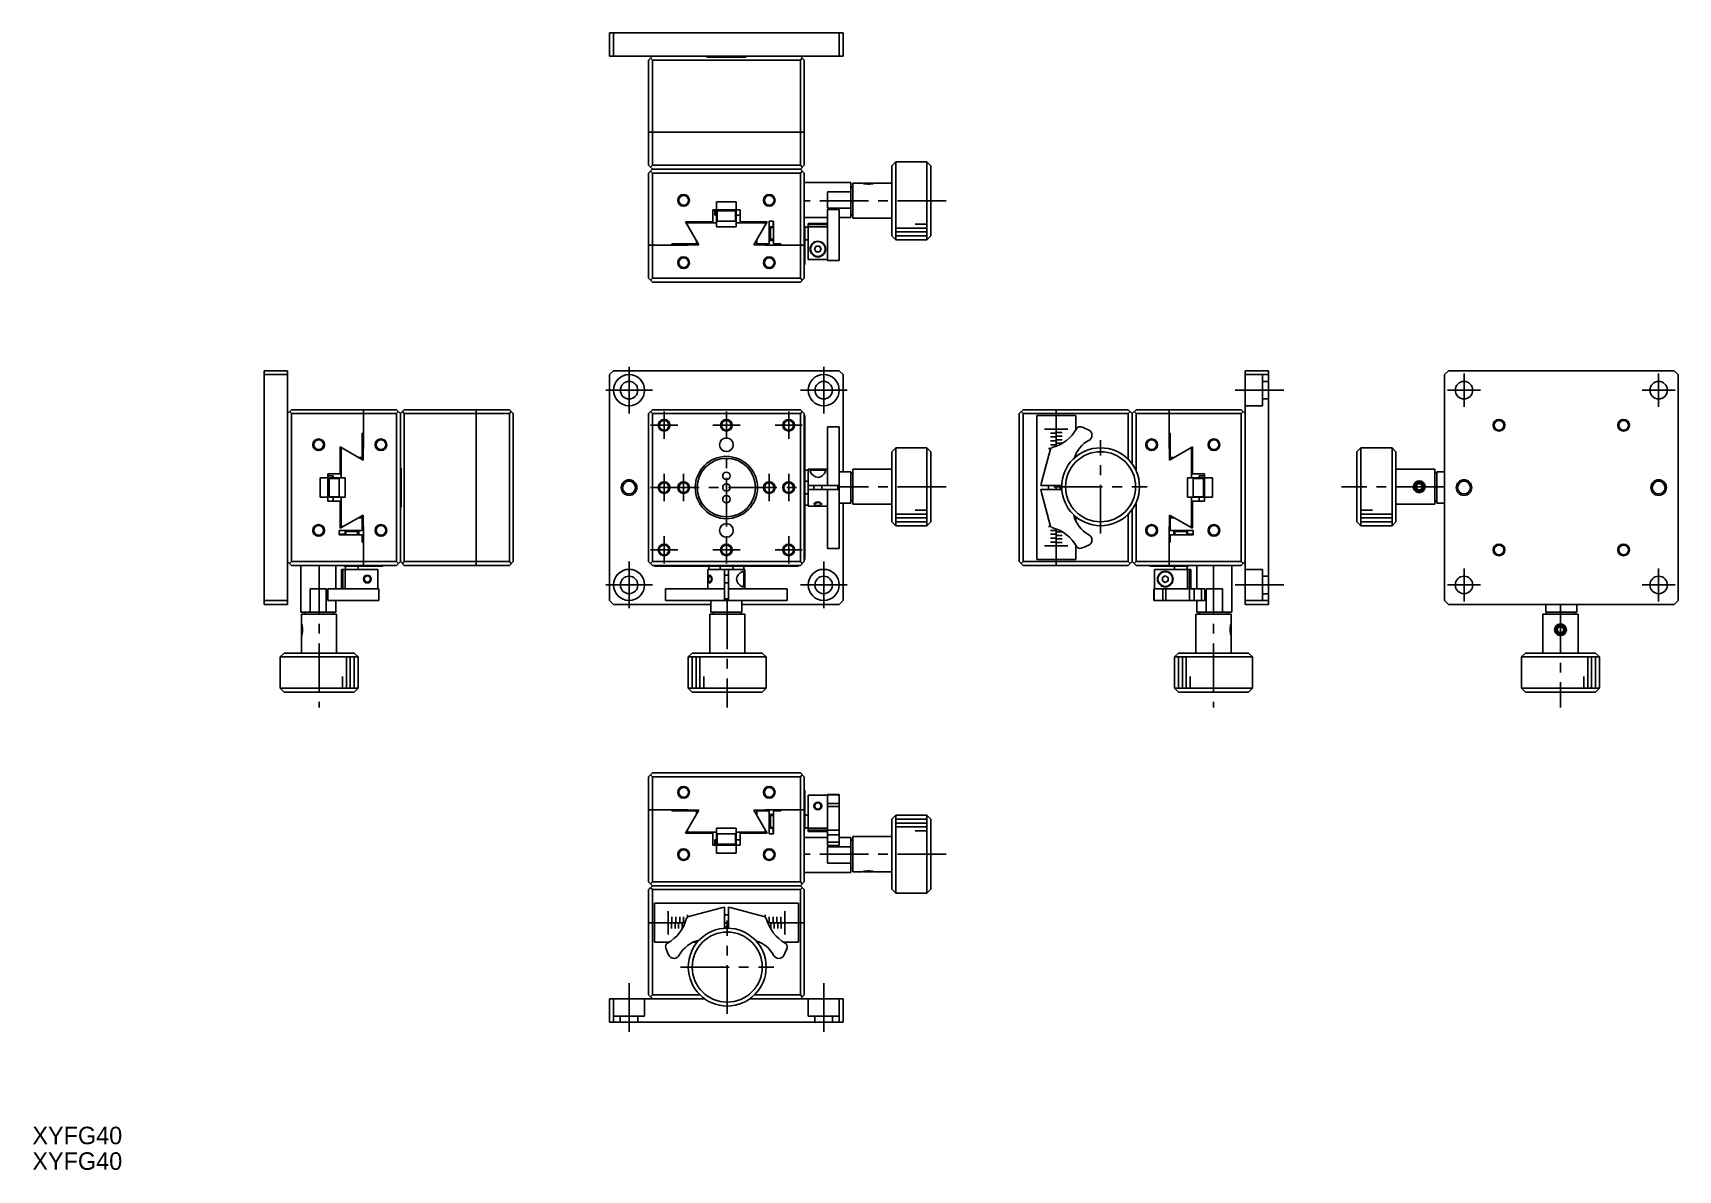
# Model space of a CAD drawing. Extents: x -31 to 391, y -16 to 276.
import ezdxf

# ---------------------------------------------------------------- set-up
doc = ezdxf.new("R2010")
doc.units = 0
doc.header["$LTSCALE"] = 10
doc.linetypes.add('CENTER', pattern=[2, 1.25, -0.25, 0.25, -0.25])
doc.linetypes.add('DASHED', pattern=[3.5, 2, -1.5])
doc.layers.get('0').update_dxf_attribs({"linetype": 'CONTINUOUS'})
doc.layers.add('CENTER', color=1, linetype='CENTER')
doc.styles.get("Standard").update_dxf_attribs({"font": 'FGP教科書体NT-M'})

msp = doc.modelspace()

# ---------------------------------------------------------------- linework, layer by layer
at = {"color": 7, "linetype": 'CONTINUOUS'}
for p, q in [((116.75, 270), (116.75, 276)), ((116.75, 276), (176.75, 276)), ((117.75, 276), (117.75, 270)), ((175.75, 270), (175.75, 276)), ((176.75, 276), (176.75, 270)), ((176.75, 270), (116.75, 270)), ((126.75, 269), (127.75, 270)), ((126.75, 242), (126.75, 269)), ((127.25, 269.5), (127.75, 269)), ((165.75, 269), (127.75, 269)), ((127.75, 269), (127.75, 242)), ((141.75, 269.8), (141.75, 270)), ((151.75, 269.8), (141.75, 269.8)), ((151.75, 270), (151.75, 269.8)), ((165.75, 270), (166.75, 269)), ((165.75, 269), (166.25, 269.5)), ((165.75, 242), (165.75, 269)), ((166.75, 269), (166.75, 242)), ((166.75, 250.5), (126.75, 250.5)), ((127.75, 241), (126.75, 242)), ((126.75, 240), (127.75, 241)), ((127.75, 242), (127.25, 241.5)), ((127.75, 242), (165.75, 242)), ((165.75, 241), (127.75, 241)), ((166.25, 241.5), (165.75, 242)), ((166.75, 242), (165.75, 241)), ((165.75, 241), (166.75, 240)), ((190.25, 242.887868), (189.25, 241.887868)), ((189.25, 223.887868), (189.25, 241.887868)), ((190.25, 242.887868), (190.25, 222.887868)), ((198.25, 242.887868), (190.25, 242.887868)), ((198.25, 222.887868), (198.25, 242.887868)), ((199.25, 241.887868), (198.25, 242.887868)), ((199.25, 241.887868), (199.25, 223.887868)), ((126.75, 213), (126.75, 240)), ((127.25, 240.5), (127.75, 240)), ((165.75, 240), (127.75, 240)), ((127.75, 240), (127.75, 213)), ((165.75, 240), (166.25, 240.5)), ((165.75, 213), (165.75, 240)), ((166.75, 240), (166.75, 213)), ((178.75, 237.6), (166.75, 237.6)), ((178.75, 237.6), (178.75, 228.6)), ((181.750005, 237.387868), (179.25, 237.387868)), ((179.25, 228.387868), (179.25, 237.387868)), ((182.181988, 237.262873), (181.750005, 237.387868)), ((182, 237.387868), (182.197289, 237.337104)), ((182.25, 237.387868), (182.164326, 237.345031)), ((183.000567, 237.137836), (182.181988, 237.262873)), ((182.197289, 237.337104), (182.577008, 237.262844)), ((184.25, 237.387868), (182.25, 237.387868)), ((183.25, 237.13051), (183.000567, 237.137836)), ((183.501491, 237.137868), (183.001321, 237.137868)), ((183.501492, 237.137958), (183.25, 237.13051)), ((184.317999, 237.262869), (183.501492, 237.137958)), ((183.922947, 237.262837), (184.5, 237.387868)), ((184.33568, 237.345028), (184.25, 237.387868)), ((184.749995, 237.387868), (184.317999, 237.262869)), ((189.25, 237.387868), (184.749995, 237.387868)), ((144.25, 232.6), (149.25, 232.6)), ((144.25, 230.6), (144.25, 232.6)), ((149.25, 230.6), (149.25, 232.6)), ((172.75, 235.161553), (178.75, 235.161553)), ((172.75, 231.038447), (172.75, 235.161553)), ((179.25, 236.487868), (178.75, 236.487868)), ((143.25, 227.5), (143.25, 230.6)), ((150.25, 230.6), (143.25, 230.6)), ((143.75, 230.6), (143.75, 229.237868)), ((143.75, 229.237868), (144.25, 229.237868)), ((144.25, 226.2), (144.25, 230.3)), ((144.25, 230.3), (149.25, 230.3)), ((144.4, 230.3), (144.4, 227.7)), ((149.1, 227.7), (149.1, 230.3)), ((149.25, 230.3), (149.25, 226.2)), ((149.25, 229.237868), (150.25, 229.237868)), ((150.25, 230.6), (150.25, 227.5)), ((166.75, 228.6), (172.75, 228.6)), ((178.75, 231.038447), (172.75, 231.038447)), ((175.75, 230.664), (172.75, 230.664)), ((172.75, 217.525063), (172.75, 230.664)), ((175.75, 217.525063), (175.75, 230.664)), ((175.75, 228.6), (178.75, 228.6)), ((178.75, 229.287868), (179.25, 229.287868)), ((179.25, 228.387868), (189.25, 228.387868)), ((136.285898, 227.5), (143.25, 227.5)), ((139.692297, 221.599945), (136.285898, 227.5)), ((136.75, 227.2), (136.75, 226.696372)), ((144.25, 227.2), (136.75, 227.2)), ((149.25, 227.7), (144.25, 227.7)), ((149.25, 226.2), (144.25, 226.2)), ((156.75, 227.2), (149.25, 227.2)), ((150.25, 227.5), (157.214102, 227.5)), ((157.214102, 227.5), (153.807703, 221.599945)), ((156.75, 226.696372), (156.75, 227.2)), ((157.75, 227.7), (158.85, 227.7)), ((157.75, 221.8), (157.75, 227.7)), ((157.75, 226.2), (158.75, 226.2)), ((158.05, 226), (157.75, 225.7)), ((158.05, 226), (158.05, 223)), ((158.849981, 226), (158.05, 226)), ((158.75, 227.7), (158.75, 226)), ((158.85, 227.7), (158.85, 221.8)), ((166.75, 226.5), (166.9, 226.5)), ((166.9, 226.5), (166.9, 216.5)), ((167.75, 226.121), (166.9, 226.121)), ((172.75, 227.1), (167.75, 227.1)), ((167.75, 217.776389), (167.75, 227.1)), ((167.75, 226.76624), (172.75, 226.76624)), ((167.75, 226.2229), (172.75, 226.2229)), ((126.75, 221.5), (136.75, 221.5)), ((132.75, 221.8), (139.05, 221.8)), ((132.75, 221.5), (132.75, 221.8)), ((136.75, 221.6), (136.75, 221.5)), ((139.692392, 221.6), (136.75, 221.6)), ((139.05, 221.8), (139.05, 222.712436)), ((156.75, 221.6), (153.807608, 221.6)), ((154.55, 222.885641), (154.55, 221.8)), ((154.55, 221.8), (157.75, 221.8)), ((156.75, 221.5), (156.75, 221.6)), ((166.9, 221.5), (156.75, 221.5)), ((157.75, 223.3), (158.05, 223)), ((157.75, 222.7), (158.75, 222.7)), ((158.05, 223), (158.849981, 223)), ((158.75, 223), (158.75, 222.7)), ((158.85, 221.8), (160.75, 221.8)), ((160.75, 221.8), (160.75, 221.5)), ((166.9, 222.879), (167.75, 222.879)), ((169.383975, 220.5), (169.816987, 221.25)), ((169.816987, 219.75), (169.383975, 220.5)), ((169.816987, 221.25), (170.683013, 221.25)), ((170.683013, 221.25), (171.116025, 220.5)), ((171.116025, 220.5), (170.683013, 219.75)), ((189.25, 223.887868), (190.25, 222.887868)), ((190.25, 222.887868), (198.25, 222.887868)), ((198.25, 222.887868), (199.25, 223.887868)), ((166.75, 216.5), (166.9, 216.5)), ((172.75, 217.776389), (167.75, 217.776389)), ((170.683013, 219.75), (169.816987, 219.75)), ((172.75, 217.525063), (175.75, 217.525063)), ((127.75, 212), (126.75, 213)), ((127.75, 213), (127.25, 212.5)), ((127.75, 213), (165.75, 213)), ((165.75, 212), (127.75, 212)), ((166.25, 212.5), (165.75, 213)), ((166.75, 213), (165.75, 212)), ((28, 189.25), (34, 189.25)), ((28, 129.25), (28, 189.25)), ((34, 188.25), (28, 188.25)), ((34, 189.25), (34, 129.25)), ((117.75, 189.25), (116.75, 188.25)), ((116.75, 130.25), (116.75, 188.25)), ((117.75, 189.25), (175.75, 189.25)), ((176.75, 188.25), (175.75, 189.25)), ((176.75, 188.25), (176.75, 163.25)), ((280, 189.25), (286, 189.25)), ((280, 129.25), (280, 189.25)), ((286, 188.25), (280, 188.25)), ((286, 189.25), (286, 129.25)), ((332.25, 189.25), (331.25, 188.25)), ((331.25, 130.25), (331.25, 188.25)), ((332.25, 189.25), (390.25, 189.25)), ((391.25, 188.25), (390.25, 189.25)), ((391.25, 188.25), (391.25, 130.25)), ((35, 179.25), (34, 178.25)), ((35, 178.25), (34.5, 178.75)), ((35, 179.25), (62, 179.25)), ((35, 178.25), (35, 140.25)), ((62, 178.25), (35, 178.25)), ((53.5, 179.25), (53.5, 169.25)), ((62, 179.25), (63, 178.25)), ((62.5, 178.75), (62, 178.25)), ((62, 140.25), (62, 178.25)), ((63, 178.25), (64, 179.25)), ((63, 178.25), (63, 140.25)), ((64, 178.25), (63.5, 178.75)), ((64, 179.25), (91, 179.25)), ((64, 178.25), (64, 140.25)), ((91, 178.25), (64, 178.25)), ((82.5, 179.25), (82.5, 139.25)), ((91, 179.25), (92, 178.25)), ((91.5, 178.75), (91, 178.25)), ((91, 140.25), (91, 178.25)), ((92, 178.25), (92, 140.25)), ((127.75, 179.25), (126.75, 178.25)), ((126.75, 140.25), (126.75, 178.25)), ((127.75, 178.25), (127.25, 178.75)), ((127.75, 179.25), (165.75, 179.25)), ((165.75, 178.25), (127.75, 178.25)), ((127.75, 178.25), (127.75, 140.25)), ((166.75, 178.25), (165.75, 179.25)), ((166.25, 178.75), (165.75, 178.25)), ((165.75, 140.25), (165.75, 178.25)), ((166.75, 178.25), (166.75, 140.25)), ((166.75, 177.75), (166.9, 177.75)), ((166.9, 177.75), (166.9, 140.75)), ((223, 179.25), (222, 178.25)), ((222, 140.25), (222, 178.25)), ((223, 178.25), (222.5, 178.75)), ((223, 179.25), (250, 179.25)), ((223, 178.25), (223, 140.25)), ((250, 178.25), (223, 178.25)), ((226.5, 177.75), (226.5, 140.75)), ((236.5, 177.75), (226.5, 177.75)), ((231.5, 179.25), (231.5, 177.76)), ((231.5, 169.882503), (231.5, 177.75)), ((236.5, 177.75), (236.5, 173.982173)), ((251, 178.25), (250, 179.25)), ((250.5, 178.75), (250, 178.25)), ((250, 166.491896), (250, 178.25)), ((251, 178.25), (252, 179.25)), ((251, 178.25), (251, 165.309637)), ((252, 178.25), (251.5, 178.75)), ((252, 179.25), (279, 179.25)), ((252, 178.25), (252, 163.581483)), ((279, 178.25), (252, 178.25)), ((260.5, 169.25), (260.5, 179.25)), ((279, 179.25), (280, 178.25)), ((279.5, 178.75), (279, 178.25)), ((279, 140.25), (279, 178.25)), ((175.75, 174.885761), (172.75, 174.885761)), ((172.75, 159.75), (172.75, 174.885761)), ((175.75, 143.614239), (175.75, 174.885761)), ((47.5, 162.75), (47.5, 169.714102)), ((47.5, 169.714102), (53.400055, 166.307703)), ((47.8, 169.25), (47.8, 161.75)), ((48.303628, 169.25), (47.8, 169.25)), ((53.2, 173.25), (53.5, 173.25)), ((53.2, 166.95), (53.2, 173.25)), ((53.4, 169.25), (53.4, 166.307608)), ((53.5, 169.25), (53.4, 169.25)), ((190.25, 169.462132), (189.25, 168.462132)), ((198.25, 169.462132), (190.25, 169.462132)), ((190.25, 169.462132), (190.25, 149.462132)), ((198.25, 149.462132), (198.25, 169.462132)), ((199.25, 168.462132), (198.25, 169.462132)), ((260.5, 173.25), (260.8, 173.25)), ((260.6, 169.25), (260.5, 169.25)), ((260.599945, 166.307703), (266.5, 169.714102)), ((260.6, 166.307608), (260.6, 169.25)), ((260.8, 173.25), (260.8, 166.95)), ((266.2, 169.25), (265.696372, 169.25)), ((266.2, 161.75), (266.2, 169.25)), ((266.5, 169.714102), (266.5, 162.75)), ((309.75, 169.462132), (308.75, 168.462132)), ((317.75, 169.462132), (309.75, 169.462132)), ((309.75, 169.462132), (309.75, 149.462132)), ((317.75, 149.462132), (317.75, 169.462132)), ((318.75, 168.462132), (317.75, 169.462132)), ((52.287564, 166.95), (53.2, 166.95)), ((189.25, 150.462132), (189.25, 168.462132)), ((199.25, 168.462132), (199.25, 150.462132)), ((227.670371, 160.544095), (229.906799, 168.890559)), ((236.5, 167.788841), (236.5, 167.15597)), ((260.8, 166.95), (261.712436, 166.95)), ((308.75, 150.462132), (308.75, 168.462132)), ((318.75, 168.462132), (318.75, 150.462132)), ((42.4, 156.75), (42.4, 161.75)), ((44.4, 161.75), (42.4, 161.75)), ((44.4, 162.75), (47.5, 162.75)), ((44.4, 162.75), (44.4, 155.75)), ((45.762132, 162.25), (44.4, 162.25)), ((44.7, 161.75), (48.8, 161.75)), ((44.7, 156.75), (44.7, 161.75)), ((47.3, 161.6), (44.7, 161.6)), ((45.762132, 161.75), (45.762132, 162.25)), ((47.3, 161.75), (47.3, 156.75)), ((48.8, 161.75), (48.8, 156.75)), ((63, 164.25), (63.2, 164.25)), ((63.2, 164.25), (63.2, 154.25)), ((167.75, 163.75), (166.9, 163.75)), ((167.75, 160.871), (166.9, 160.871)), ((172.75, 164), (167.75, 164)), ((167.75, 164), (167.75, 154.5)), ((168.25, 163.55839), (168.316047, 163.760166)), ((168.261044, 163.454625), (168.25, 163.55839)), ((168.28929, 163.35233), (168.261044, 163.454625)), ((168.316047, 163.760166), (168.395772, 163.832455)), ((172.15, 163.75), (168.35, 163.75)), ((168.35, 163.75), (168.35, 163.210346)), ((168.395772, 163.832455), (168.510253, 163.890615)), ((171.906116, 163.918015), (172.026887, 163.87511)), ((172.026887, 163.87511), (172.123501, 163.818621)), ((172.123501, 163.818621), (172.178679, 163.766597)), ((172.15, 163.209107), (172.15, 163.75)), ((172.178679, 163.766597), (172.25, 163.558422)), ((172.231247, 163.42074), (172.198495, 163.318822)), ((172.25, 163.558422), (172.231247, 163.42074)), ((178.75, 163.25), (175.75, 163.25)), ((178.75, 163.25), (178.75, 155.25)), ((179.25, 163.062132), (178.75, 163.062132)), ((179.25, 154.962132), (179.25, 163.962132)), ((189.25, 163.962132), (179.25, 163.962132)), ((265.2, 156.75), (265.2, 161.75)), ((265.2, 161.75), (269.3, 161.75)), ((266.5, 162.75), (269.6, 162.75)), ((266.7, 156.75), (266.7, 161.75)), ((269.3, 161.6), (266.7, 161.6)), ((268.237868, 162.25), (268.237868, 161.75)), ((269.6, 162.25), (268.237868, 162.25)), ((269.3, 161.75), (269.3, 156.75)), ((269.6, 155.75), (269.6, 162.75)), ((269.6, 161.75), (271.6, 161.75)), ((271.6, 161.75), (271.6, 156.75)), ((328.75, 163.962132), (318.75, 163.962132)), ((328.75, 163.962132), (328.75, 154.962132)), ((329.25, 163.062132), (328.75, 163.062132)), ((331.25, 163.25), (329.25, 163.25)), ((329.25, 155.25), (329.25, 163.25)), ((44.4, 156.75), (42.4, 156.75)), ((44.7, 156.9), (47.3, 156.9)), ((48.8, 156.75), (44.7, 156.75)), ((45.762132, 155.75), (45.762132, 156.75)), ((47.8, 156.75), (47.8, 149.25)), ((166.9, 157.629), (167.75, 157.629)), ((175.75, 159.75), (167.75, 159.75)), ((167.75, 158.75), (175.75, 158.75)), ((169.25, 159.75), (169.25, 158.750019)), ((171.25, 158.750019), (171.25, 159.75)), ((172.75, 143.614239), (172.75, 158.75)), ((175.346874, 158.75), (175.346874, 159.75)), ((232.822949, 159.75), (227.525063, 159.75)), ((227.525063, 158.75), (232.822949, 158.75)), ((229.906799, 149.609441), (227.670371, 157.955905)), ((229.5, 159.75), (229.5, 158.750019)), ((231.5, 158.750019), (231.5, 159.75)), ((269.3, 156.75), (265.2, 156.75)), ((266.2, 149.25), (266.2, 156.75)), ((266.7, 156.9), (269.3, 156.9)), ((268.237868, 156.75), (268.237868, 155.75)), ((269.6, 156.75), (271.6, 156.75)), ((323.500107, 159.478155), (323.500024, 159.469817)), ((323.500024, 159.469817), (323.507518, 159.325244)), ((323.502333, 159.538474), (323.500107, 159.478155)), ((323.506493, 159.589367), (323.502333, 159.538474)), ((323.512724, 159.640032), (323.506493, 159.589367)), ((323.519966, 159.684646), (323.512724, 159.640032)), ((323.528813, 159.728964), (323.519966, 159.684646)), ((323.539246, 159.772895), (323.528813, 159.728964)), ((323.553613, 159.824284), (323.539246, 159.772895)), ((323.570154, 159.874998), (323.553613, 159.824284)), ((323.588817, 159.924899), (323.570154, 159.874998)), ((323.605719, 159.965241), (323.588817, 159.924899)), ((323.624015, 160.004953), (323.605719, 159.965241)), ((323.643667, 160.043963), (323.624015, 160.004953)), ((323.665157, 160.08311), (323.643667, 160.043963)), ((323.688024, 160.121454), (323.665157, 160.08311)), ((323.712223, 160.158924), (323.688024, 160.121454)), ((323.747735, 160.209097), (323.712223, 160.158924)), ((323.785671, 160.257469), (323.747735, 160.209097)), ((323.825895, 160.303874), (323.785671, 160.257469)), ((323.84083, 160.319984), (323.825895, 160.303874)), ((324.323797, 160.216023), (323.88401, 159.469975)), ((323.88401, 159.469975), (324.310213, 158.716084)), ((325.176203, 158.708241), (324.310213, 158.716084)), ((324.323797, 160.216023), (325.189787, 160.20818)), ((325.61599, 159.454289), (325.176203, 158.708241)), ((325.189787, 160.20818), (325.61599, 159.454289)), ((325.998385, 159.39861), (326, 159.462132)), ((326, 159.462132), (325.99859, 159.521478)), ((47.5, 155.75), (44.4, 155.75)), ((47.5, 148.785898), (47.5, 155.75)), ((53.400055, 152.192297), (47.5, 148.785898)), ((53.4, 152.192392), (53.4, 149.25)), ((63.2, 154.25), (63, 154.25)), ((166.9, 154.75), (167.75, 154.75)), ((167.75, 154.5), (172.75, 154.5)), ((169.250005, 154.941578), (169.273241, 155.047557)), ((169.273241, 155.047557), (169.340104, 155.159625)), ((169.340104, 155.159625), (169.417138, 155.244709)), ((169.417138, 155.244709), (169.515636, 155.327398)), ((169.477898, 155.045114), (169.45, 154.941588)), ((169.45, 154.941588), (169.488627, 154.836057)), ((169.535959, 155.12817), (169.477898, 155.045114)), ((169.488627, 154.836057), (169.568465, 154.770854)), ((169.515636, 155.327398), (169.622149, 155.397229)), ((169.623693, 155.209714), (169.535959, 155.12817)), ((169.568465, 154.770854), (169.66695, 154.727509)), ((169.622149, 155.397229), (169.745085, 155.459874)), ((169.708356, 155.267423), (169.623693, 155.209714)), ((170.554759, 155.369694), (170.430602, 155.397987)), ((170.654689, 155.335132), (170.554759, 155.369694)), ((170.75156, 155.290005), (170.654689, 155.335132)), ((170.86428, 155.218889), (170.75156, 155.290005)), ((170.826138, 155.42572), (170.939045, 155.359181)), ((170.845838, 154.731986), (170.951576, 154.78323)), ((170.959157, 155.133626), (170.86428, 155.218889)), ((170.939045, 155.359181), (171.040953, 155.28255)), ((170.951576, 154.78323), (171.031118, 154.865533)), ((171.021267, 155.046668), (170.959157, 155.133626)), ((171.05, 154.941578), (171.021267, 155.046668)), ((171.031118, 154.865533), (171.05, 154.941578)), ((171.040953, 155.28255), (171.124528, 155.201847)), ((171.124528, 155.201847), (171.1883, 155.119638)), ((171.1883, 155.119638), (171.240028, 155.009551)), ((171.240028, 155.009551), (171.249995, 154.941609)), ((175.75, 155.25), (178.75, 155.25)), ((176.75, 155.25), (176.75, 130.25)), ((178.75, 155.862132), (179.25, 155.862132)), ((179.25, 154.962132), (189.25, 154.962132)), ((250, 140.25), (250, 152.432368)), ((251, 153.614627), (251, 140.25)), ((252, 155.342781), (252, 140.25)), ((266.5, 148.785898), (260.599945, 152.192297)), ((260.6, 149.25), (260.6, 152.192392)), ((266.5, 155.75), (266.5, 148.785898)), ((269.6, 155.75), (266.5, 155.75)), ((318.75, 154.962132), (328.75, 154.962132)), ((328.75, 155.862132), (329.25, 155.862132)), ((329.25, 155.25), (331.25, 155.25)), ((47.3, 148.25), (53.2, 148.25)), ((47.3, 147.15), (47.3, 148.25)), ((47.8, 149.25), (48.303628, 149.25)), ((48.8, 148.25), (48.8, 147.25)), ((49.3, 148.25), (49, 147.95)), ((52, 147.95), (49, 147.95)), ((49, 147.95), (49, 147.150019)), ((52, 147.95), (51.7, 148.25)), ((52, 147.150019), (52, 147.95)), ((53.2, 151.45), (52.114359, 151.45)), ((52.3, 148.25), (52.3, 147.25)), ((53.2, 148.25), (53.2, 151.45)), ((53.4, 149.25), (53.5, 149.25)), ((53.5, 149.25), (53.5, 139.1)), ((189.25, 150.462132), (190.25, 149.462132)), ((190.25, 149.462132), (198.25, 149.462132)), ((198.25, 149.462132), (199.25, 150.462132)), ((231.5, 140.75), (231.5, 148.617497)), ((236.5, 151.768294), (236.5, 150.711159)), ((260.5, 149.25), (260.6, 149.25)), ((260.5, 139.1), (260.5, 149.25)), ((260.8, 151.45), (260.8, 148.25)), ((261.885641, 151.45), (260.8, 151.45)), ((260.8, 148.25), (266.7, 148.25)), ((261.7, 148.25), (261.7, 147.25)), ((262.3, 148.25), (262, 147.95)), ((265, 147.95), (262, 147.95)), ((262, 147.95), (262, 147.150019)), ((265, 147.95), (264.7, 148.25)), ((265, 147.150019), (265, 147.95)), ((265.2, 148.25), (265.2, 147.25)), ((265.696372, 149.25), (266.2, 149.25)), ((266.7, 148.25), (266.7, 147.15)), ((308.75, 150.462132), (309.75, 149.462132)), ((309.75, 149.462132), (317.75, 149.462132)), ((317.75, 149.462132), (318.75, 150.462132)), ((47.3, 147.25), (49, 147.25)), ((53.2, 147.15), (47.3, 147.15)), ((52.3, 147.25), (52, 147.25)), ((53.2, 145.25), (53.2, 147.15)), ((53.5, 145.25), (53.2, 145.25)), ((236.5, 144.517827), (236.5, 140.75)), ((260.8, 145.25), (260.5, 145.25)), ((260.8, 147.15), (260.8, 145.25)), ((266.7, 147.15), (260.8, 147.15)), ((262, 147.25), (261.7, 147.25)), ((265, 147.25), (266.7, 147.25)), ((35, 139.25), (34, 140.25)), ((34.5, 139.75), (35, 140.25)), ((35, 140.25), (62, 140.25)), ((62, 140.25), (62.5, 139.75)), ((62, 139.25), (63, 140.25)), ((64, 139.25), (63, 140.25)), ((63.5, 139.75), (64, 140.25)), ((64, 140.25), (91, 140.25)), ((91, 140.25), (91.5, 139.75)), ((92, 140.25), (91, 139.25)), ((126.75, 140.25), (127.75, 139.25)), ((127.75, 140.25), (127.25, 139.75)), ((127.75, 140.25), (165.75, 140.25)), ((166.25, 139.75), (165.75, 140.25)), ((165.75, 139.25), (166.75, 140.25)), ((166.9, 140.75), (166.75, 140.75)), ((172.75, 143.614239), (175.75, 143.614239)), ((223, 139.25), (222, 140.25)), ((222.5, 139.75), (223, 140.25)), ((223, 140.25), (250, 140.25)), ((236.5, 140.75), (226.5, 140.75)), ((231.5, 139.25), (231.5, 140.74)), ((250, 140.25), (250.5, 139.75)), ((251, 140.25), (250, 139.25)), ((252, 139.25), (251, 140.25)), ((251.5, 139.75), (252, 140.25)), ((252, 140.25), (279, 140.25)), ((279, 140.25), (279.5, 139.75)), ((280, 140.25), (279, 139.25)), ((62, 139.25), (35, 139.25)), ((37.4, 139.25), (37.4, 127.25)), ((46.4, 133.25), (46.4, 139.25)), ((47.9, 138.25), (47.9, 133.25)), ((47.9, 138.25), (57.223611, 138.25)), ((48.23376, 138.25), (48.23376, 133.25)), ((48.5, 139.25), (48.5, 139.1)), ((48.5, 139.1), (58.5, 139.1)), ((48.7771, 138.25), (48.7771, 133.25)), ((48.879, 139.1), (48.879, 138.25)), ((52.121, 138.25), (52.121, 139.1)), ((57.223611, 138.25), (57.223611, 133.25)), ((58.5, 139.1), (58.5, 139.25)), ((91, 139.25), (64, 139.25)), ((165.75, 139.25), (127.75, 139.25)), ((128.25, 139.1), (128.25, 139.25)), ((165.25, 139.1), (128.25, 139.1)), ((142, 138.25), (142, 133.25)), ((151.5, 138.25), (142, 138.25)), ((142.185341, 136.477344), (142.229485, 136.590705)), ((142.270854, 136.431535), (142.227509, 136.33305)), ((142.229485, 136.590705), (142.285182, 136.675334)), ((142.25, 139.1), (142.25, 138.25)), ((142.336057, 136.511373), (142.270854, 136.431535)), ((142.285182, 136.675334), (142.376181, 136.73901)), ((142.441588, 136.55), (142.336057, 136.511373)), ((142.376181, 136.73901), (142.441578, 136.749995)), ((142.441578, 136.749995), (142.547557, 136.726759)), ((142.545114, 136.522102), (142.441588, 136.55)), ((142.62817, 136.464041), (142.545114, 136.522102)), ((142.547557, 136.726759), (142.659625, 136.659896)), ((142.709714, 136.376307), (142.62817, 136.464041)), ((142.659625, 136.659896), (142.744709, 136.582862)), ((142.767423, 136.291644), (142.709714, 136.376307)), ((142.744709, 136.582862), (142.827398, 136.484364)), ((142.790005, 135.24844), (142.835132, 135.345311)), ((142.827398, 136.484364), (142.897229, 136.377851)), ((142.835132, 135.345311), (142.869694, 135.445241)), ((142.869694, 135.445241), (142.897987, 135.569398)), ((142.897229, 136.377851), (142.959874, 136.254915)), ((145.129, 139.1), (145.129, 138.25)), ((146.25, 138.25), (146.25, 130.25)), ((147.25, 136.75), (146.250019, 136.75)), ((147.25, 130.25), (147.25, 138.25)), ((148.371, 138.25), (148.371, 139.1)), ((151.25, 137.65), (150.710346, 137.65)), ((150.85233, 137.71071), (150.954625, 137.738956)), ((150.954625, 137.738956), (151.05839, 137.75)), ((151.05839, 137.75), (151.260166, 137.683953)), ((151.25, 138.25), (151.25, 139.1)), ((151.25, 133.85), (151.25, 137.65)), ((151.260166, 137.683953), (151.332455, 137.604228)), ((151.332455, 137.604228), (151.390615, 137.489747)), ((151.5, 133.25), (151.5, 138.25)), ((165.25, 139.25), (165.25, 139.1)), ((250, 139.25), (223, 139.25)), ((279, 139.25), (252, 139.25)), ((255.5, 139.25), (255.5, 139.1)), ((265.5, 139.1), (255.5, 139.1)), ((256.776389, 133.25), (256.776389, 138.25)), ((256.776389, 138.25), (266.1, 138.25)), ((258.75, 136.183013), (259.5, 136.616025)), ((258.75, 135.316987), (258.75, 136.183013)), ((259.5, 134.883975), (258.75, 135.316987)), ((259.5, 136.616025), (260.25, 136.183013)), ((260.25, 135.316987), (259.5, 134.883975)), ((260.25, 136.183013), (260.25, 135.316987)), ((261.879, 139.1), (261.879, 138.25)), ((265.121, 138.25), (265.121, 139.1)), ((265.2229, 138.25), (265.2229, 133.25)), ((265.5, 139.25), (265.5, 139.1)), ((265.76624, 138.25), (265.76624, 133.25)), ((266.1, 133.25), (266.1, 138.25)), ((267.6, 139.25), (267.6, 133.25)), ((276.6, 127.25), (276.6, 139.25)), ((39.838447, 133.25), (43.961553, 133.25)), ((39.838447, 127.25), (39.838447, 133.25)), ((43.961553, 133.25), (43.961553, 127.25)), ((44.336, 133.25), (44.336, 130.25)), ((44.336, 133.25), (57.474937, 133.25)), ((57.474937, 133.25), (57.474937, 130.25)), ((131.114239, 133.25), (131.114239, 130.25)), ((131.114239, 133.25), (146.25, 133.25)), ((142.258026, 134.859959), (142.204164, 134.967524)), ((142.231986, 135.154162), (142.28323, 135.048424)), ((142.341485, 134.7773), (142.258026, 134.859959)), ((142.28323, 135.048424), (142.365533, 134.968882)), ((142.441609, 134.750005), (142.341485, 134.7773)), ((142.365533, 134.968882), (142.441578, 134.95)), ((142.441578, 134.95), (142.546668, 134.978733)), ((142.509551, 134.759972), (142.441609, 134.750005)), ((142.619638, 134.8117), (142.509551, 134.759972)), ((142.546668, 134.978733), (142.633626, 135.040843)), ((142.701847, 134.875472), (142.619638, 134.8117)), ((142.633626, 135.040843), (142.718889, 135.13572)), ((142.78255, 134.959047), (142.701847, 134.875472)), ((142.718889, 135.13572), (142.790005, 135.24844)), ((142.859181, 135.060955), (142.78255, 134.959047)), ((142.92572, 135.173862), (142.859181, 135.060955)), ((146.250019, 134.75), (147.25, 134.75)), ((147.25, 133.25), (162.385761, 133.25)), ((150.709107, 133.85), (151.25, 133.85)), ((150.92074, 133.768753), (150.818822, 133.801505)), ((151.058422, 133.75), (150.92074, 133.768753)), ((151.266597, 133.821321), (151.058422, 133.75)), ((151.318621, 133.876499), (151.266597, 133.821321)), ((151.37511, 133.973113), (151.318621, 133.876499)), ((151.418015, 134.093884), (151.37511, 133.973113)), ((162.385761, 130.25), (162.385761, 133.25)), ((256.525063, 133.25), (256.525063, 130.25)), ((256.525063, 133.25), (269.664, 133.25)), ((269.664, 130.25), (269.664, 133.25)), ((270.038447, 133.25), (274.161553, 133.25)), ((270.038447, 127.25), (270.038447, 133.25)), ((274.161553, 133.25), (274.161553, 127.25)), ((28, 130.25), (34, 130.25)), ((34, 129.25), (28, 129.25)), ((46.4, 127.25), (37.4, 127.25)), ((38.512132, 127.25), (38.512132, 126.75)), ((44.336, 130.25), (57.474937, 130.25)), ((45.712132, 126.75), (45.712132, 127.25)), ((46.4, 127.25), (46.4, 130.25)), ((116.75, 130.25), (117.75, 129.25)), ((142.75, 129.25), (117.75, 129.25)), ((131.114239, 130.25), (162.385761, 130.25)), ((142.75, 130.25), (142.75, 127.25)), ((150.75, 127.25), (142.75, 127.25)), ((143.362132, 127.25), (143.362132, 126.75)), ((146.25, 130.653126), (147.25, 130.653126)), ((150.562132, 126.75), (150.562132, 127.25)), ((150.75, 127.25), (150.75, 130.25)), ((175.75, 129.25), (150.75, 129.25)), ((175.75, 129.25), (176.75, 130.25)), ((256.525063, 130.25), (269.664, 130.25)), ((267.6, 130.25), (267.6, 127.25)), ((276.6, 127.25), (267.6, 127.25)), ((268.287868, 127.25), (268.287868, 126.75)), ((275.487868, 126.75), (275.487868, 127.25)), ((280, 130.25), (286, 130.25)), ((286, 129.25), (280, 129.25)), ((331.25, 130.25), (332.25, 129.25)), ((390.25, 129.25), (332.25, 129.25)), ((357.25, 129.25), (357.25, 127.25)), ((365.25, 127.25), (357.25, 127.25)), ((357.437868, 127.25), (357.437868, 126.75)), ((364.637868, 126.75), (364.637868, 127.25)), ((365.25, 127.25), (365.25, 129.25)), ((390.25, 129.25), (391.25, 130.25)), ((37.612132, 126.75), (37.612132, 124.249995)), ((37.612132, 126.75), (46.612132, 126.75)), ((37.612132, 124.249995), (37.737121, 123.818037)), ((37.693451, 123.66501), (37.612132, 124)), ((37.654969, 123.835674), (37.612132, 123.75)), ((37.612132, 123.75), (37.612132, 121.75)), ((37.737148, 123.423044), (37.693451, 123.66501)), ((37.737121, 123.818037), (37.86232, 122.996761)), ((37.862132, 122.997741), (37.862132, 122.499289)), ((46.612132, 116.75), (46.612132, 126.75)), ((142.462132, 126.75), (151.462132, 126.75)), ((142.462132, 126.75), (142.462132, 116.75)), ((151.462132, 116.75), (151.462132, 126.75)), ((267.387868, 126.75), (267.387868, 116.75)), ((267.387868, 126.75), (276.387868, 126.75)), ((276.13786, 122.999838), (276.262873, 123.818015)), ((276.137868, 122.501005), (276.137868, 122.999839)), ((276.305962, 123.662168), (276.262844, 123.422992)), ((276.262873, 123.818015), (276.387868, 124.249995)), ((276.387868, 124), (276.305962, 123.662168)), ((276.387868, 123.75), (276.345026, 123.835685)), ((276.387868, 124.249995), (276.387868, 126.75)), ((276.387868, 121.75), (276.387868, 123.75)), ((356.537868, 126.75), (365.537868, 126.75)), ((356.537868, 126.75), (356.537868, 116.75)), ((360.283977, 122.323797), (360.29182, 123.189787)), ((360.29182, 123.189787), (361.045711, 123.61599)), ((361.037868, 124), (360.89303, 123.99158)), ((361.10139, 123.998385), (361.037868, 124)), ((361.045711, 123.61599), (361.791759, 123.176203)), ((361.791759, 123.176203), (361.783916, 122.310213)), ((365.537868, 116.75), (365.537868, 126.75)), ((37.612132, 121.5), (37.693452, 121.834995)), ((37.612132, 121.75), (37.654972, 121.66432)), ((37.737118, 121.68195), (37.612132, 121.250005)), ((37.612132, 121.250776), (37.612132, 116.75)), ((37.693452, 121.834995), (37.73715, 122.076969)), ((37.862088, 122.499289), (37.737118, 121.68195)), ((276.26287, 121.682), (276.137808, 122.501053)), ((276.26284, 122.077036), (276.305962, 121.83783)), ((276.387868, 121.250005), (276.26287, 121.682)), ((276.305962, 121.83783), (276.387868, 121.5)), ((276.34503, 121.664325), (276.387868, 121.75)), ((276.387868, 116.75), (276.387868, 121.250642)), ((360.283977, 122.323797), (361.030025, 121.88401)), ((360.341076, 121.712223), (360.456037, 121.643667)), ((360.456037, 121.643667), (360.575101, 121.588817)), ((360.575101, 121.588817), (360.675716, 121.553613)), ((360.675716, 121.553613), (360.815354, 121.519966)), ((360.815354, 121.519966), (360.961526, 121.502333)), ((360.961526, 121.502333), (361.082241, 121.500792)), ((361.030025, 121.88401), (361.783916, 122.310213)), ((361.082241, 121.500792), (361.186053, 121.508816)), ((33.112132, 116.75), (32.112132, 115.75)), ((52.112132, 115.75), (32.112132, 115.75)), ((32.112132, 115.75), (32.112132, 107.75)), ((33.112132, 116.75), (51.112132, 116.75)), ((52.112132, 115.75), (51.112132, 116.75)), ((52.112132, 107.75), (52.112132, 115.75)), ((137.962132, 116.75), (136.962132, 115.75)), ((136.962132, 115.75), (136.962132, 107.75)), ((156.962132, 115.75), (136.962132, 115.75)), ((137.962132, 116.75), (155.962132, 116.75)), ((156.962132, 115.75), (155.962132, 116.75)), ((156.962132, 107.75), (156.962132, 115.75)), ((262.887868, 116.75), (261.887868, 115.75)), ((261.887868, 115.75), (261.887868, 107.75)), ((281.887868, 115.75), (261.887868, 115.75)), ((262.887868, 116.75), (280.887868, 116.75)), ((281.887868, 115.75), (280.887868, 116.75)), ((281.887868, 107.75), (281.887868, 115.75)), ((352.037868, 116.75), (351.037868, 115.75)), ((371.037868, 115.75), (351.037868, 115.75)), ((351.037868, 115.75), (351.037868, 107.75)), ((352.037868, 116.75), (370.037868, 116.75)), ((371.037868, 115.75), (370.037868, 116.75)), ((371.037868, 107.75), (371.037868, 115.75)), ((32.112132, 107.75), (52.112132, 107.75)), ((32.112132, 107.75), (33.112132, 106.75)), ((51.112132, 106.75), (33.112132, 106.75)), ((51.112132, 106.75), (52.112132, 107.75)), ((136.962132, 107.75), (156.962132, 107.75)), ((136.962132, 107.75), (137.962132, 106.75)), ((155.962132, 106.75), (137.962132, 106.75)), ((155.962132, 106.75), (156.962132, 107.75)), ((261.887868, 107.75), (262.887868, 106.75)), ((261.887868, 107.75), (281.887868, 107.75)), ((280.887868, 106.75), (262.887868, 106.75)), ((280.887868, 106.75), (281.887868, 107.75)), ((351.037868, 107.75), (352.037868, 106.75)), ((351.037868, 107.75), (371.037868, 107.75)), ((370.037868, 106.75), (352.037868, 106.75)), ((370.037868, 106.75), (371.037868, 107.75)), ((126.75, 85), (127.75, 86)), ((126.75, 58), (126.75, 85)), ((127.25, 85.5), (127.75, 85)), ((127.75, 86), (165.75, 86)), ((165.75, 85), (127.75, 85)), ((127.75, 85), (127.75, 58)), ((166.75, 85), (165.75, 86)), ((165.75, 85), (166.25, 85.5)), ((165.75, 58), (165.75, 85)), ((166.75, 85), (166.75, 58)), ((166.9, 81.5), (166.75, 81.5)), ((166.9, 71.5), (166.9, 81.5)), ((172.75, 80.474937), (175.75, 80.474937)), ((172.75, 67.336), (172.75, 80.474937)), ((175.75, 67.336), (175.75, 80.474937)), ((126.75, 76.5), (136.75, 76.5)), ((132.75, 76.2), (132.75, 76.5)), ((139.05, 76.2), (132.75, 76.2)), ((136.285898, 70.5), (139.692297, 76.400055)), ((136.75, 76.5), (136.75, 76.4)), ((136.75, 76.4), (139.692392, 76.4)), ((139.05, 75.287564), (139.05, 76.2)), ((153.807608, 76.4), (156.75, 76.4)), ((153.807703, 76.400055), (157.214102, 70.5)), ((154.55, 76.2), (154.55, 75.114359)), ((157.75, 76.2), (154.55, 76.2)), ((156.75, 76.4), (156.75, 76.5)), ((166.9, 76.5), (156.75, 76.5)), ((157.75, 70.3), (157.75, 76.2)), ((160.75, 76.2), (158.85, 76.2)), ((158.85, 76.2), (158.85, 70.3)), ((160.75, 76.5), (160.75, 76.2)), ((167.75, 80.223611), (172.75, 80.223611)), ((167.75, 70.9), (167.75, 80.223611)), ((157.75, 75.3), (158.75, 75.3)), ((158.05, 75), (157.75, 74.7)), ((157.75, 72.3), (158.05, 72)), ((158.05, 75), (158.05, 72)), ((158.849981, 75), (158.05, 75)), ((158.05, 72), (158.849981, 72)), ((158.75, 75.3), (158.75, 75)), ((158.75, 70.3), (158.75, 72)), ((167.75, 75.121), (166.9, 75.121)), ((166.9, 71.879), (167.75, 71.879)), ((190.25, 75.112132), (189.25, 74.112132)), ((189.25, 56.112132), (189.25, 74.112132)), ((198.25, 75.112132), (190.25, 75.112132)), ((190.25, 75.112132), (190.25, 55.112132)), ((199.25, 74.112132), (198.25, 75.112132)), ((198.25, 55.112132), (198.25, 75.112132)), ((199.25, 74.112132), (199.25, 56.112132)), ((143.25, 70.5), (136.285898, 70.5)), ((136.75, 71.303628), (136.75, 70.8)), ((136.75, 70.8), (144.25, 70.8)), ((143.25, 67.4), (143.25, 70.5)), ((144.25, 68.762132), (143.75, 68.762132)), ((143.75, 68.762132), (143.75, 67.4)), ((144.25, 71.8), (149.25, 71.8)), ((144.25, 67.7), (144.25, 71.8)), ((149.25, 70.3), (144.25, 70.3)), ((149.25, 67.7), (144.25, 67.7)), ((144.4, 70.3), (144.4, 67.7)), ((149.1, 67.7), (149.1, 70.3)), ((149.25, 71.8), (149.25, 67.7)), ((149.25, 70.8), (156.75, 70.8)), ((150.25, 68.762132), (149.25, 68.762132)), ((150.25, 70.5), (150.25, 67.4)), ((157.214102, 70.5), (150.25, 70.5)), ((156.75, 70.8), (156.75, 71.303628)), ((157.75, 71.8), (158.75, 71.8)), ((158.85, 70.3), (157.75, 70.3)), ((166.75, 71.5), (166.9, 71.5)), ((172.75, 69.4), (166.75, 69.4)), ((167.75, 71.7771), (172.75, 71.7771)), ((167.75, 71.23376), (172.75, 71.23376)), ((167.75, 70.9), (172.75, 70.9)), ((178.75, 69.4), (175.75, 69.4)), ((178.75, 69.4), (178.75, 60.4)), ((179.25, 68.712132), (178.75, 68.712132)), ((189.25, 69.612132), (179.25, 69.612132)), ((179.25, 60.612132), (179.25, 69.612132)), ((143.25, 67.4), (150.25, 67.4)), ((144.25, 67.4), (144.25, 65.4)), ((149.25, 65.4), (144.25, 65.4)), ((149.25, 67.4), (149.25, 65.4)), ((172.75, 67.336), (175.75, 67.336)), ((172.75, 66.961553), (178.75, 66.961553)), ((172.75, 62.838447), (172.75, 66.961553)), ((166.75, 60.4), (178.75, 60.4)), ((178.75, 62.838447), (172.75, 62.838447)), ((178.75, 61.512132), (179.25, 61.512132)), ((179.25, 60.612132), (181.750005, 60.612132)), ((181.750005, 60.612132), (182.182005, 60.737132)), ((182.33499, 60.693451), (182, 60.612132)), ((182.164326, 60.654969), (182.25, 60.612132)), ((182.182005, 60.737132), (183.001042, 60.862191)), ((182.25, 60.612132), (184.25, 60.612132)), ((182.576956, 60.737148), (182.33499, 60.693451)), ((183.001042, 60.862132), (183.500367, 60.862132)), ((183.500367, 60.862109), (184.318013, 60.737127)), ((184.165005, 60.693452), (183.923031, 60.73715)), ((184.5, 60.612132), (184.165005, 60.693452)), ((184.25, 60.612132), (184.33568, 60.654972)), ((184.318013, 60.737127), (184.749995, 60.612132)), ((184.749995, 60.612132), (189.25, 60.612132)), ((127.75, 57), (126.75, 58)), ((126.75, 56), (127.75, 57)), ((126.75, 29), (126.75, 56)), ((127.75, 58), (127.25, 57.5)), ((127.25, 56.5), (127.75, 56)), ((127.75, 58), (165.75, 58)), ((127.75, 57), (165.75, 57)), ((165.75, 56), (127.75, 56)), ((127.75, 56), (127.75, 29)), ((166.25, 57.5), (165.75, 58)), ((165.75, 57), (166.75, 58)), ((166.75, 56), (165.75, 57)), ((165.75, 56), (166.25, 56.5)), ((165.75, 29), (165.75, 56)), ((166.75, 56), (166.75, 29)), ((189.25, 56.112132), (190.25, 55.112132)), ((190.25, 55.112132), (198.25, 55.112132)), ((198.25, 55.112132), (199.25, 56.112132)), ((165.25, 52.5), (128.25, 52.5)), ((128.25, 42.5), (128.25, 52.5)), ((137.109441, 49.093201), (145.455905, 51.329629)), ((146.25, 51.474937), (146.25, 46.177051)), ((147.25, 46.177051), (147.25, 51.474937)), ((148.044095, 51.329629), (156.390559, 49.093201)), ((165.25, 42.5), (165.25, 52.5)), ((128.24, 47.5), (126.75, 47.5)), ((128.25, 47.5), (136.117497, 47.5)), ((147.25, 49.5), (146.250019, 49.5)), ((146.250019, 47.5), (147.25, 47.5)), ((157.382503, 47.5), (165.25, 47.5)), ((165.26, 47.5), (166.75, 47.5)), ((132.017827, 42.5), (128.25, 42.5)), ((139.268294, 42.5), (138.211159, 42.5)), ((155.288841, 42.5), (154.65597, 42.5)), ((165.25, 42.5), (161.482173, 42.5)), ((116.75, 22), (116.75, 28)), ((116.75, 28), (141.114627, 28)), ((117.75, 28), (117.75, 22)), ((127.75, 28), (126.75, 29)), ((127.75, 29), (127.25, 28.5)), ((127.75, 29), (139.932368, 29)), ((152.809637, 28), (176.75, 28)), ((153.991896, 29), (165.75, 29)), ((166.25, 28.5), (165.75, 29)), ((165.75, 28), (166.75, 29)), ((175.75, 22), (175.75, 28)), ((176.75, 28), (176.75, 22)), ((176.75, 22), (116.75, 22))]:
    msp.add_line(p, q, dxfattribs=at)
at = {"color": 3, "linetype": 'CONTINUOUS'}
for p, q in [((190.25, 225.887868), (198.25, 225.887868)), ((190.25, 224.887868), (198.25, 224.887868)), ((195.25, 226.887868), (198.25, 226.887868)), ((190.25, 223.887868), (198.25, 223.887868)), ((231.5, 173.35), (233, 173.35)), ((231.5, 173.25), (230, 173.25)), ((231.5, 172.25), (230, 172.25)), ((231.5, 171.25), (230, 171.25)), ((231.5, 170.25), (230, 170.25)), ((231.5, 172.45), (233, 172.45)), ((231.5, 171.55), (233, 171.55)), ((231.5, 170.65), (233, 170.65)), ((228.663365, 164.25), (228.5, 164.25)), ((324.499832, 157.983141), (324.75, 157.962132)), ((324.75, 157.962132), (324.996418, 157.982511)), ((190.25, 152.462132), (198.25, 152.462132)), ((195.25, 153.462132), (198.25, 153.462132)), ((228.663365, 154.25), (228.5, 154.25)), ((309.75, 153.462132), (312.75, 153.462132)), ((309.75, 152.462132), (317.75, 152.462132)), ((190.25, 151.462132), (198.25, 151.462132)), ((190.25, 150.462132), (198.25, 150.462132)), ((231.5, 148.25), (230, 148.25)), ((309.75, 151.462132), (317.75, 151.462132)), ((309.75, 150.462132), (317.75, 150.462132)), ((231.5, 147.25), (230, 147.25)), ((231.5, 146.25), (230, 146.25)), ((231.5, 145.25), (230, 145.25)), ((231.5, 147.85), (233, 147.85)), ((231.5, 146.95), (233, 146.95)), ((231.5, 146.05), (233, 146.05)), ((231.5, 145.15), (233, 145.15)), ((256.670371, 133.25), (256.670371, 130.25)), ((258.906799, 133.25), (258.906799, 130.25)), ((259.611568, 133.25), (259.611568, 130.25)), ((265.730347, 133.25), (265.730347, 130.25)), ((266.932632, 133.25), (266.932632, 130.25)), ((268.8304, 133.25), (268.8304, 130.25)), ((362.516968, 122.500477), (362.536708, 122.691025)), ((362.537848, 122.742278), (362.517372, 122.997122)), ((362.536708, 122.691025), (362.537848, 122.742278)), ((361.037868, 121.25), (361.105923, 121.251545)), ((49.112132, 107.75), (49.112132, 115.75)), ((50.112132, 107.75), (50.112132, 115.75)), ((51.112132, 107.75), (51.112132, 115.75)), ((137.962132, 115.75), (137.962132, 107.75)), ((138.962132, 115.75), (138.962132, 107.75)), ((139.962132, 115.75), (139.962132, 107.75)), ((262.887868, 115.75), (262.887868, 107.75)), ((263.887868, 115.75), (263.887868, 107.75)), ((264.887868, 115.75), (264.887868, 107.75)), ((368.037868, 107.75), (368.037868, 115.75)), ((369.037868, 107.75), (369.037868, 115.75)), ((370.037868, 107.75), (370.037868, 115.75)), ((48.112132, 107.75), (48.112132, 110.75)), ((140.962132, 110.75), (140.962132, 107.75)), ((265.887868, 110.75), (265.887868, 107.75)), ((367.037868, 107.75), (367.037868, 110.75)), ((172.75, 80.329629), (175.75, 80.329629)), ((172.75, 78.093201), (175.75, 78.093201)), ((172.75, 77.388432), (175.75, 77.388432)), ((198.25, 74.112132), (190.25, 74.112132)), ((198.25, 73.112132), (190.25, 73.112132)), ((198.25, 72.112132), (190.25, 72.112132)), ((172.75, 71.269653), (175.75, 71.269653)), ((172.75, 70.067368), (175.75, 70.067368)), ((172.75, 68.1696), (175.75, 68.1696)), ((198.25, 71.112132), (195.25, 71.112132)), ((132.65, 47.5), (132.65, 46)), ((132.75, 47.5), (132.75, 49)), ((133.55, 47.5), (133.55, 46)), ((133.75, 47.5), (133.75, 49)), ((134.45, 47.5), (134.45, 46)), ((134.75, 47.5), (134.75, 49)), ((135.35, 47.5), (135.35, 46)), ((135.75, 47.5), (135.75, 49)), ((141.75, 50.336635), (141.75, 50.5)), ((151.75, 50.336635), (151.75, 50.5)), ((157.75, 47.5), (157.75, 49)), ((158.15, 47.5), (158.15, 46)), ((158.75, 47.5), (158.75, 49)), ((159.05, 47.5), (159.05, 46)), ((159.75, 47.5), (159.75, 49)), ((159.95, 47.5), (159.95, 46)), ((160.75, 47.5), (160.75, 49)), ((160.85, 47.5), (160.85, 46))]:
    msp.add_line(p, q, dxfattribs=at)
at = {"color": 3, "linetype": 'DASHED'}
for p, q in [((284.5, 180.25), (284.5, 188.25)), ((286, 186.5), (284.5, 186.5)), ((284.5, 182), (286, 182)), ((280, 180.25), (284.5, 180.25)), ((284.5, 138.25), (280, 138.25)), ((284.5, 130.25), (284.5, 138.25)), ((286, 136.5), (284.5, 136.5)), ((284.5, 132), (286, 132)), ((125.75, 23.5), (125.75, 28)), ((167.75, 28), (167.75, 23.5)), ((117.75, 23.5), (125.75, 23.5)), ((119.5, 23.5), (119.5, 22)), ((124, 22), (124, 23.5)), ((167.75, 23.5), (175.75, 23.5)), ((169.5, 23.5), (169.5, 22)), ((174, 22), (174, 23.5))]:
    msp.add_line(p, q, dxfattribs=at)
at = {"color": 9, "linetype": 'CONTINUOUS'}
for p, q in [((234.5, 174.25), (228.5, 174.25)), ((230.087092, 169.25), (229.5, 169.25)), ((230.087051, 149.25), (229.5, 149.25)), ((234.5, 144.25), (228.5, 144.25)), ((131.75, 44.5), (131.75, 50.5)), ((136.75, 48.912949), (136.75, 49.5)), ((156.75, 48.912908), (156.75, 49.5)), ((161.75, 44.5), (161.75, 50.5))]:
    msp.add_line(p, q, dxfattribs=at)
at = {"color": 3, "linetype": 'CONTINUOUS'}
for centre, radius in [((135.75, 233), 1.5), ((157.75, 233), 1.5), ((135.75, 217), 1.5), ((157.75, 217), 1.5), ((130.75, 175.25), 1.5), ((146.75, 175.25), 1.5), ((162.75, 175.25), 1.5), ((345.25, 175.25), 1.5), ((377.25, 175.25), 1.5), ((42, 170.25), 1.5), ((58, 170.25), 1.5), ((256, 170.25), 1.5), ((272, 170.25), 1.5), ((146.75, 159.25), 8), ((121.75, 159.25), 2), ((130.75, 159.25), 1.5), ((135.75, 159.25), 1.5), ((157.75, 159.25), 1.5), ((162.75, 159.25), 1.5), ((336.25, 159.25), 2), ((386.25, 159.25), 2), ((42, 148.25), 1.5), ((58, 148.25), 1.5), ((256, 148.25), 1.5), ((272, 148.25), 1.5), ((130.75, 143.25), 1.5), ((146.75, 143.25), 1.5), ((162.75, 143.25), 1.5), ((345.25, 143.25), 1.5), ((377.25, 143.25), 1.5), ((54.499962, 135.750026), 0.999974), ((135.75, 81), 1.5), ((157.75, 81), 1.5), ((170.249974, 77.499962), 0.999974), ((135.75, 65), 1.5), ((157.75, 65), 1.5)]:
    msp.add_circle(centre, radius, dxfattribs=at)
at = {"color": 7, "linetype": 'CONTINUOUS'}
for centre, radius in [((135.75, 233), 1.25), ((157.75, 233), 1.25), ((170.250006, 220.499885), 1.999994), ((170.25, 220.5), 1.9), ((135.75, 217), 1.25), ((157.75, 217), 1.25), ((121.75, 184.25), 4), ((121.75, 184.25), 2.25), ((171.75, 184.25), 4), ((171.75, 184.25), 2.25), ((336.25, 184.25), 2.25), ((386.25, 184.25), 2.25), ((130.75, 175.25), 1.25), ((146.75, 175.25), 1.25), ((162.75, 175.25), 1.25), ((345.25, 175.25), 1.25), ((377.25, 175.25), 1.25), ((42, 170.25), 1.25), ((58, 170.25), 1.25), ((146.75, 170.25), 1.75), ((242.887868, 159.462132), 10), ((256, 170.25), 1.25), ((272, 170.25), 1.25), ((146.75, 159.25), 7.5), ((242.887868, 159.462132), 9), ((121.75, 159.25), 1.65), ((146.75, 162.25), 0.95), ((336.25, 159.25), 1.65), ((386.25, 159.25), 1.65), ((130.75, 159.25), 1.25), ((135.75, 159.25), 1.25), ((146.75, 159.25), 0.95), ((146.75, 156.25), 0.95), ((157.75, 159.25), 1.25), ((162.75, 159.25), 1.25), ((324.75, 159.462132), 1), ((42, 148.25), 1.25), ((58, 148.25), 1.25), ((146.75, 148.25), 1.75), ((256, 148.25), 1.25), ((272, 148.25), 1.25), ((130.75, 143.25), 1.25), ((146.75, 143.25), 1.25), ((162.75, 143.25), 1.25), ((345.25, 143.25), 1.25), ((377.25, 143.25), 1.25), ((54.500215, 135.75), 0.8), ((121.75, 134.25), 4), ((121.75, 134.25), 2.25), ((171.75, 134.25), 4), ((171.75, 134.25), 2.25), ((259.499885, 135.749994), 1.999994), ((259.5, 135.75), 1.9), ((336.25, 134.25), 2.25), ((386.25, 134.25), 2.25), ((361.037868, 122.75), 1), ((135.75, 81), 1.25), ((157.75, 81), 1.25), ((170.25, 77.500215), 0.8), ((135.75, 65), 1.25), ((157.75, 65), 1.25), ((146.962132, 36.112132), 10), ((146.962132, 36.112132), 9)]:
    msp.add_circle(centre, radius, dxfattribs=at)
for centre, radius, start, end in [((146.962132, 261.887868), 9, 115.664174, 118.462914), ((146.962132, 261.887868), 9, 61.537086, 64.335826), ((228, 179.25), 10, 285.138714, 330.813229), ((237.603382, 173.885761), 1, 70.776714, 150.813229), ((232.5, 159.25), 16.5, 63.62357, 70.776714), ((239.164, 172.688419), 1.5, 297.877767, 63.62357), ((230.872725, 168.63174), 1, 105.138714, 165), ((243.41904, 164.6445), 7.6, 117.877767, 163.153911), ((71.112132, 159.462132), 9, 151.537086, 154.335826), ((170.618069, 164.312729), 2.519043, 202.41146597, 262.89974846), ((169.787089, 157.383646), 6.63106, 86.18343603, 101.10186012), ((170.646772, 155.353962), 8.656151, 81.63460834, 92.76986695), ((169.798659, 164.392528), 2.629079, 281.14189069, 335.89587056), ((171.75, 159.25), 4, 352.819244, 7.180756), ((232.5, 159.25), 5, 165, 174.26083), ((232.5, 159.25), 5, 185.73917, 195), ((234.5, 159.25), 1.75, 156.085094, 206.812348), ((324.750008, 159.462136), 1.250008, 186.287201, 223.335632), ((324.75, 159.462132), 1.5, 260.399419, 279.454963), ((324.75, 159.462132), 1.25, 316.663814, 357.087097), ((324.75, 159.462132), 1.25, 2.721253, 43.336139), ((71.112132, 159.462132), 9, 205.664174, 208.462914), ((170.215629, 156.720797), 2.067425, 254.60972256, 271.5849158), ((170.250129, 154.333398), 1.079778, 80.37847553, 120.11547847), ((170.250267, 154.324064), 1.24309, 62.40248047, 113.9784012), ((170.296192, 156.630577), 1.976553, 269.32223489, 286.14584854), ((243.41904, 153.8555), 7.6, 192.473569, 242.122233), ((230.872725, 149.86826), 1, 195, 254.861286), ((228, 139.25), 10, 29.186771, 74.861286), ((237.603382, 144.614239), 1, 209.186771, 289.223286), ((232.5, 159.25), 16.5, 289.223286, 296.37643), ((239.164, 145.811581), 1.5, 296.37643, 62.122233), ((145.381039, 135.762158), 3.274749, 167.38526153, 194.04328305), ((144.220797, 135.784371), 2.067425, 164.60972256, 181.5849158), ((144.130577, 135.703808), 1.976553, 179.32223489, 196.14584854), ((141.833398, 135.749871), 1.079778, 350.37847553, 30.11547847), ((141.824064, 135.749733), 1.24309, 332.40248047, 23.9784012), ((151.835948, 135.352519), 2.555107, 112.64135204, 171.08073553), ((151.834507, 136.14445), 2.553626, 188.91608983, 246.56288184), ((144.883646, 136.212911), 6.63106, 356.18343603, 11.10186012), ((142.853962, 135.353228), 8.656151, 351.63460834, 2.76986695), ((146.75, 134.25), 4, 262.819244, 277.180756), ((361.037856, 122.750005), 1.249988, 140.76782815, 181.57018147), ((361.037867, 122.749998), 1.249998, 181.56984686, 236.12149708), ((361.03789, 122.749959), 1.250043, 96.65459891, 140.76714778), ((361.037867, 122.749998), 1.250002, 47.57514683, 87.08708073), ((361.037873, 122.749996), 1.249994, 276.80812879, 353.09042781), ((361.03787, 122.750002), 1.249997, 353.0901352, 47.57511666), ((361.037868, 122.75), 1.5, 350.424376, 9.482328), ((146.75, 46.5), 5, 95.73917, 105), ((146.75, 46.5), 5, 75, 84.26083), ((126.75, 51), 10, 299.186771, 344.861286), ((137.36826, 48.127275), 1, 105, 164.861286), ((156.13174, 48.127275), 1, 15.138714, 75), ((166.75, 51), 10, 195.138714, 240.813229), ((132.114239, 41.396618), 1, 119.186771, 199.223286), ((141.3555, 35.58096), 7.6, 102.473569, 152.122233), ((146.75, 44.5), 1.75, 66.085094, 116.812348), ((152.1445, 35.58096), 7.6, 27.877767, 73.153911), ((161.385761, 41.396618), 1, 340.776714, 60.813229), ((146.75, 46.5), 16.5, 199.223286, 206.37643), ((133.311581, 39.836), 1.5, 206.37643, 332.122233), ((160.188419, 39.836), 1.5, 207.877767, 333.62357), ((146.75, 46.5), 16.5, 333.62357, 340.776714)]:
    msp.add_arc(centre, radius, start, end, dxfattribs=at)
at = {"color": 4, "linetype": 'CONTINUOUS'}
for centre, radius, start, end in [((324.750127, 159.462132), 1.500021, 279.450536, 260.394653), ((324.75, 159.462132), 1.25, 357.087142, 138), ((324.75, 159.462132), 1.25, 185.62765, 318), ((146.75, 44.5), 2, 75.522488, 104.477512)]:
    msp.add_arc(centre, radius, start, end, dxfattribs=at)
at = {"color": 3, "linetype": 'CONTINUOUS'}
for centre, radius, start, end in [((234.5, 159.25), 2, 165.522488, 194.477512), ((361.038135, 122.750265), 1.500265, 179.758347, 269.989819), ((361.037872, 122.749956), 1.500004, 9.484262, 179.746494), ((361.037868, 122.75), 1.25, 87.087142, 90), ((361.037783, 122.750096), 1.5001, 272.603508, 350.421329)]:
    msp.add_arc(centre, radius, start, end, dxfattribs=at)
at = {"layer": 'CENTER', "color": 1, "linetype": 'CENTER'}
for p, q in [((203.25, 232.887868), (166.75, 232.887868)), ((121.75, 178.25), (121.75, 190.25)), ((171.75, 178.25), (171.75, 190.25)), ((336.25, 180), (336.25, 188.5)), ((386.25, 180), (386.25, 188.5)), ((115.75, 184.25), (127.75, 184.25)), ((165.75, 184.25), (177.75, 184.25)), ((290, 184.25), (276, 184.25)), ((332, 184.25), (340.5, 184.25)), ((382, 184.25), (390.5, 184.25)), ((130.75, 171.75), (130.75, 178.75)), ((146.75, 171.75), (146.75, 178.75)), ((162.75, 171.75), (162.75, 178.75)), ((127.25, 175.25), (134.25, 175.25)), ((143.25, 175.25), (150.25, 175.25)), ((159.25, 175.25), (166.25, 175.25)), ((146.75, 149.25), (146.75, 169.25)), ((242.887868, 147.462132), (242.887868, 171.462132)), ((130.75, 155.75), (130.75, 162.75)), ((135.75, 155.75), (135.75, 162.75)), ((157.75, 155.75), (157.75, 162.75)), ((162.75, 155.75), (162.75, 162.75)), ((127.25, 159.25), (166.25, 159.25)), ((203.25, 159.462132), (175.744371, 159.462132)), ((230.887868, 159.462132), (254.887868, 159.462132)), ((331.25, 159.462132), (304.75, 159.462132)), ((130.75, 139.75), (130.75, 146.75)), ((146.75, 139.75), (146.75, 146.75)), ((162.75, 139.75), (162.75, 146.75)), ((121.75, 128.25), (121.75, 140.25)), ((127.25, 143.25), (134.25, 143.25)), ((143.25, 143.25), (150.25, 143.25)), ((159.25, 143.25), (166.25, 143.25)), ((171.75, 128.25), (171.75, 140.25)), ((42.112132, 139.25), (42.112132, 102.75)), ((271.887868, 139.25), (271.887868, 102.75)), ((336.25, 130), (336.25, 138.5)), ((386.25, 130), (386.25, 138.5)), ((115.75, 134.25), (127.75, 134.25)), ((165.75, 134.25), (177.75, 134.25)), ((290, 134.25), (276, 134.25)), ((332, 134.25), (340.5, 134.25)), ((382, 134.25), (390.5, 134.25)), ((146.962132, 130.25), (146.962132, 102.75)), ((361.037868, 129.25), (361.037868, 102.75)), ((203.25, 65.112132), (166.75, 65.112132)), ((146.962132, 24.112132), (146.962132, 48.112132)), ((134.962132, 36.112132), (158.962132, 36.112132)), ((121.75, 32), (121.75, 18)), ((171.75, 32), (171.75, 18))]:
    msp.add_line(p, q, dxfattribs=at)

# ---------------------------------------------------------------- texts
at = {"color": 7}
for p in [(-31.546886, -9.372319), (-31.546886, -15.948243)]:
    msp.add_text('XYFG40', height=4.5, dxfattribs=at).set_placement(p)

doc.saveas('drawing.dxf')
